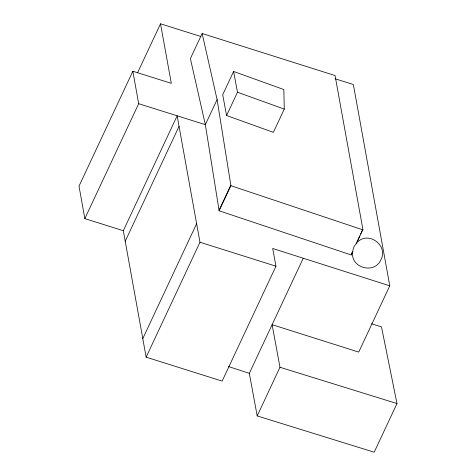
<?xml version="1.0" encoding="UTF-8"?>
<svg xmlns="http://www.w3.org/2000/svg" width="476" height="476" viewBox="0 0 476 476"><rect width="100%" height="100%" fill="white"/><g stroke="black" fill="none" stroke-linecap="round" stroke-linejoin="round"><path stroke-width="0.71" d="M352.799 250.376L354.013 246.645L356.25 243.42M200.884 36.503L160.513 23.8L171.318 83.342L132.846 71.239L79.01 186.158L84.847 218.615L123.32 230.717L146.138 357.167L222.137 381.115L275.967 266.197L272.688 248.484L389.767 285.814L358.725 352.079L272.117 324.68L279.977 367.27L257.189 415.923L374.195 452.2L396.99 403.547L381.484 326.887L371.595 323.769M137.534 72.858L160.513 23.8M84.847 218.615L138.677 103.697L132.846 71.239M356.441 243.736L362.873 229.295L335.068 75.553L202.139 33.504L190.388 58.59L205.346 124.664L219.133 210.791L351.187 254.957L353.043 250.995M123.32 230.717L177.155 115.799L199.974 242.248L146.138 357.167M125.218 241.272L179.047 126.354M202.139 33.504L217.098 99.579L205.346 124.664L138.677 103.697M233.609 71.465L222.708 94.73L226.582 115.507L273.373 132.358L284.267 109.093L283.827 89.547L233.609 71.465L237.476 92.243L226.582 115.507M142.788 338.615L196.624 223.696M219.067 210.214L230.818 185.122L217.098 99.579M219.133 210.791L230.89 185.7L230.818 185.122M257.189 415.923L249.329 373.333L303.158 258.414M352.353 251.745L351.187 254.957M356.685 242.498L359.779 235.894M360.707 233.912L362.873 229.295M358.047 241.54C369.56 231.14 388.41 246.175 380.895 259.777C374.844 274.158 351.419 268.428 352.502 252.982M279.977 367.27L396.99 403.547M335.039 78.76L353.365 84.526L389.767 285.814M199.974 242.248L275.967 266.197M228.551 366.562L249.329 373.333M230.89 185.7L362.938 229.866M237.476 92.243L284.267 109.093"/></g></svg>
